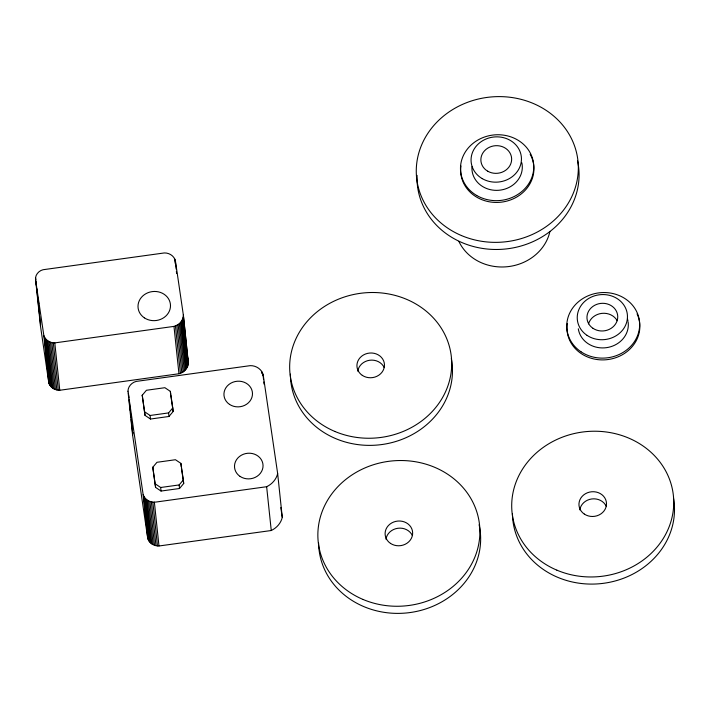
<?xml version="1.0" encoding="UTF-8"?>
<svg xmlns="http://www.w3.org/2000/svg" width="710" height="710" viewBox="0 0 710 710"><rect width="100%" height="100%" fill="white"/><g stroke="black" fill="none" stroke-linecap="round" stroke-linejoin="round"><path stroke-width="1.06" d="M188.274 363.644L183.331 314.894L175.512 261.564C174.775 256.292 169.424 252.733 164.312 252.946L43.053 269.729C38.58 270.785 34.852 275.205 35.589 279.926L43.842 335.555L48.821 382.921C50.197 387.553 55.078 390.411 59.773 390.26L178.955 373.753C184.138 372.546 188.576 367.753 188.31 362.26L183.331 314.894M48.821 382.921L40.479 326.103L40.594 321.523M127.977 391.237C127.969 386.524 131.776 382.504 136.222 381.412L250.16 365.659C256.168 365.401 262.443 369.582 263.321 375.767L277.663 473.597L282.269 517.404A21.007 18.85 -6 0 1 271.255 530.521L158.978 545.981C154.168 546.141 149.162 543.212 147.751 538.464L132.584 435.044L127.977 391.237L143.145 494.657L147.751 538.464M132.584 435.044L132.965 432.452M43.842 335.555C45.218 340.188 50.099 343.045 54.794 342.894L173.977 326.387C178.707 325.242 182.834 321.239 183.295 316.278M142.231 395.257L146.411 390.269L164.889 387.704L170.347 391.361L172.77 407.93L173.151 411.489L168.962 416.477L150.484 419.033L145.026 415.385L142.231 395.257L145.026 415.385M144.654 411.818L150.112 415.474L168.589 412.918L172.77 407.93M152.783 467.278L156.972 462.29L175.45 459.725L180.899 463.381L183.331 479.942L183.704 483.51L179.523 488.498L161.046 491.054L155.588 487.406L152.783 467.278L155.588 487.406M155.215 483.838L160.664 487.495L179.142 484.939L183.331 479.942M277.663 473.597A21.007 18.85 -6 0 1 266.649 486.714L155.889 502.059C150.635 502.875 144.716 499.929 143.145 494.657M186.366 349.151L186.695 351.335M187.014 353.518L188.31 362.26M280.814 507.579L282.269 517.404M170.72 394.92L173.151 411.489M181.432 467.979L183.704 483.51M262.984 374.241L263.561 379.717M263.783 381.909L264.014 384.101M262.425 372.777L262.656 374.969M261.653 371.392L261.883 373.584M266.649 486.714L271.255 530.521M183.073 317.645L188.052 365.02M182.665 318.994L187.644 366.36M182.071 320.281L187.049 367.647M175.228 260.268L176.151 269.081M176.382 271.282L176.612 273.483M174.749 259.017L175.21 263.419M181.316 321.497L186.286 368.872M180.393 322.624L185.372 369.999M179.328 323.654L184.307 371.019M178.139 324.55L183.118 371.916M176.834 325.313L181.813 372.679M175.441 325.925L180.42 373.3M173.977 326.387L178.955 373.753M180.899 463.381L181.281 466.94M170.347 391.361L170.622 394.032M179.142 484.939L179.523 488.498M168.589 412.918L168.962 416.477M160.664 487.495L161.046 491.054M150.112 415.474L150.484 419.033M154.372 502.174L158.978 545.981M152.854 502.121L157.46 545.928M151.363 501.881L155.969 545.688M149.925 501.473L154.531 545.28M148.559 500.896L153.165 544.703M147.298 500.159L151.904 543.966M146.154 499.281L150.76 543.088M145.151 498.278L149.757 542.085M144.307 497.151L148.914 540.958M143.633 495.944L148.239 539.751M128.421 393.216L128.883 397.6M129.113 399.792L130.267 410.744M130.498 412.927L130.951 417.311M131.181 419.503L132.681 433.739M54.794 342.894L59.773 390.26M53.312 342.832L58.291 390.198M51.857 342.602L56.836 389.967M50.454 342.202L55.433 389.568M49.123 341.643L54.102 389.009M47.889 340.924L52.868 388.29M46.771 340.063L51.75 387.429M45.795 339.078L50.774 386.453M44.97 337.987L49.948 385.361M44.313 336.806L49.292 384.172M38.509 301.688L38.739 303.898M39.21 308.3L39.44 310.501M35.589 277.539L35.819 279.74M36.05 281.941L36.512 286.352M36.742 288.553L39.405 313.891M39.636 316.092L40.568 324.905M35.5 278.728L40.479 326.103M588.528 323.831A15.407 13.827 -6 0 1 601.894 313.367A15.407 13.827 -6 0 1 617.203 320.716M637.083 313.891A36.503 32.749 -6 0 1 608.15 359.526A36.503 32.749 -6 0 1 567.246 323.565M628.11 321.887A25.143 22.56 -6 0 1 606.482 347.66A25.143 22.56 -6 0 1 578.304 328.783M627.471 319.003A25.143 22.56 -6 0 1 627.951 320.92M530.166 154.248A36.68 32.917 -6 0 1 503.266 201.871A36.68 32.917 -6 0 1 460.967 165.927M521.832 162.785A25.232 22.64 -6 0 1 498.757 190.28A25.232 22.64 -6 0 1 471.964 166.726M577.523 160.797A81.109 72.775 -6 0 1 504.384 249.112A81.109 72.775 -6 0 1 417.089 175.379M549.93 231.424A47.872 42.955 -6 0 1 507.703 266.676A47.872 42.955 -6 0 1 458.837 241.32M479.099 524.708A81.109 72.775 -6 0 1 408.081 612.801A81.109 72.775 -6 0 1 318.604 543.097M385.974 539.174A13.792 12.372 -6 0 1 397.831 528.275A13.792 12.372 -6 0 1 412.35 535.517M451.303 358.559A81.109 72.775 -6 0 1 378.306 444.957A81.109 72.775 -6 0 1 290.417 374.126M357.787 371.161A13.792 12.372 -6 0 1 369.644 360.254A13.792 12.372 -6 0 1 384.163 367.505M673.506 498.216A81.109 72.775 -6 0 1 600.341 583.673A81.109 72.775 -6 0 1 512.451 513.8M579.822 509.878A13.792 12.372 -6 0 1 591.678 498.97A13.792 12.372 -6 0 1 606.198 506.221M592.974 328.313A15.407 13.827 -6 0 0 617.611 318.639A15.407 13.827 -6 0 0 596.462 304.475A15.407 13.827 -6 0 0 592.974 328.313M581.002 351.787A36.503 32.749 -6 0 0 639.355 328.89A36.503 32.749 -6 0 0 589.264 295.325A36.503 32.749 -6 0 0 581.002 351.787M587.055 335.368A25.143 22.56 -6 0 0 627.25 319.589A25.143 22.56 -6 0 0 592.743 296.469A25.143 22.56 -6 0 0 587.055 335.368M461.447 235.551A81.109 72.775 -6 0 0 578.153 163.096A81.109 72.775 -6 0 0 452.297 109.81A81.109 72.775 -6 0 0 461.447 235.551M476.747 195.507A36.68 32.917 -6 0 0 533.68 169.122A36.68 32.917 -6 0 0 480.91 138.477A36.68 32.917 -6 0 0 476.747 195.507M487.699 171.19A15.407 13.827 -6 0 0 511.617 160.105A15.407 13.827 -6 0 0 489.447 147.236A15.407 13.827 -6 0 0 487.699 171.19M482.25 178.636A25.232 22.64 -6 0 0 521.397 160.487A25.232 22.64 -6 0 0 485.108 139.409A25.232 22.64 -6 0 0 482.25 178.636M144.361 317.849A16.268 14.591 -6 0 0 170.356 307.643A16.268 14.591 -6 0 0 148.035 292.689A16.268 14.591 -6 0 0 144.361 317.849M229.508 404.389A14.298 12.833 -6 0 0 252.369 395.417A14.298 12.833 -6 0 0 232.747 382.273A14.298 12.833 -6 0 0 229.508 404.389M240.069 476.41A14.298 12.833 -6 0 0 262.931 467.437A14.298 12.833 -6 0 0 243.308 454.293A14.298 12.833 -6 0 0 240.069 476.41M363.023 599.453A81.109 72.775 -6 0 0 479.729 526.997A81.109 72.775 -6 0 0 353.882 473.721A81.109 72.775 -6 0 0 363.023 599.453M390.491 543.39A13.792 12.372 -6 0 0 412.537 534.736A13.792 12.372 -6 0 0 393.606 522.054A13.792 12.372 -6 0 0 390.491 543.39M334.836 431.44A81.109 72.775 -6 0 0 451.542 358.985A81.109 72.775 -6 0 0 325.695 305.699A81.109 72.775 -6 0 0 334.836 431.44M362.304 375.368A13.792 12.372 -6 0 0 384.35 366.715A13.792 12.372 -6 0 0 365.419 354.041A13.792 12.372 -6 0 0 362.304 375.368M556.871 570.157A81.109 72.775 -6 0 0 673.577 497.701A81.109 72.775 -6 0 0 547.729 444.424A81.109 72.775 -6 0 0 556.871 570.157M584.339 514.093A13.792 12.372 -6 0 0 606.384 505.44A13.792 12.372 -6 0 0 587.454 492.758A13.792 12.372 -6 0 0 584.339 514.093"/></g></svg>
